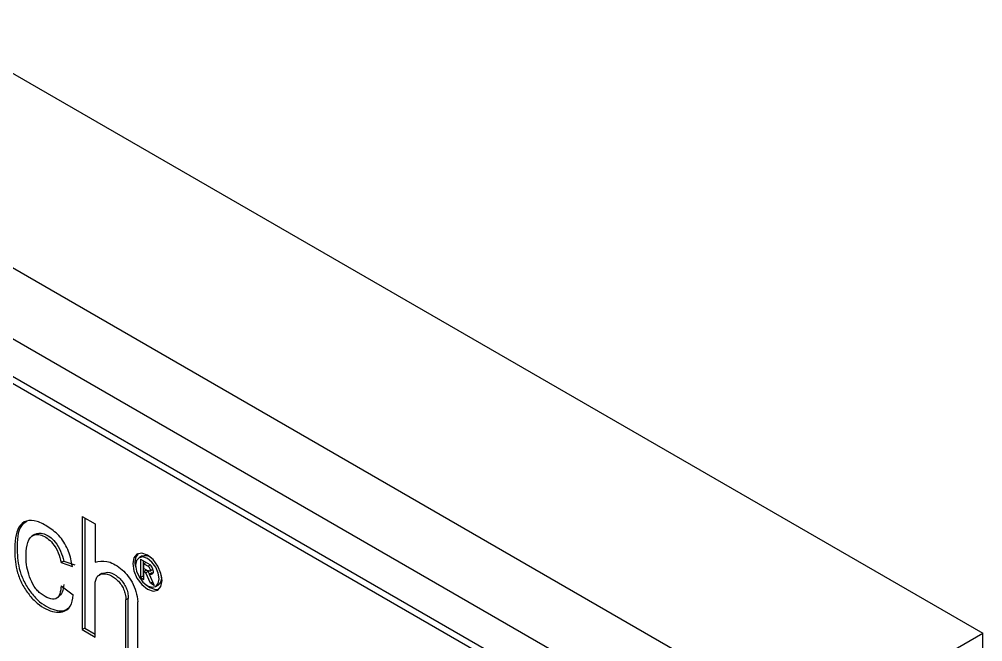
# Model space of a CAD drawing. Extents: x 75 to 2075, y 25 to 1460.
# Drawn here: x 1874.9 to 1949, y 1173.1 to 1220.9 of the extents above; entities that cross this region are included whole.
import ezdxf

# ---------------------------------------------------------------- set-up
doc = ezdxf.new("R2010")
doc.units = 0
doc.header["$LTSCALE"] = 5
doc.linetypes.add('SLD-KATı', pattern=[0])
doc.layers.get('0').update_dxf_attribs({"linetype": 'CONTINUOUS'})

msp = doc.modelspace()

# ---------------------------------------------------------------- linework, layer by layer
at = {"color": 7, "linetype": 'SLD-KATı'}
for p, q in [((1627.393, 1359.407), (1948.96, 1173.771)), ((1935.997, 1166.287), (1614.43, 1351.924)), ((1932.545, 1162.837), (1613.168, 1347.209)), ((1926.525, 1162.872), (1837.901, 1214.033)), ((1926.997, 1163.144), (1838.373, 1214.306)), ((1879.79, 1182.738), (1880.778, 1182.167)), ((1879.79, 1182.738), (1879.79, 1174.042)), ((1879.978, 1182.629), (1879.978, 1174.151)), ((1880.778, 1182.167), (1880.778, 1179.222)), ((1876.156, 1181.386), (1875.921, 1181.25)), ((1878.358, 1179.314), (1878.169, 1179.205)), ((1878.169, 1179.205), (1879.023, 1178.908)), ((1878.358, 1179.314), (1879.211, 1179.017)), ((1884.337, 1179.683), (1884.149, 1179.574)), ((1884.265, 1179.458), (1884.967, 1179.053)), ((1884.265, 1179.458), (1884.265, 1178.049)), ((1884.454, 1179.349), (1884.454, 1178.158)), ((1884.697, 1179.209), (1884.512, 1179.103)), ((1884.512, 1178.754), (1884.512, 1179.103)), ((1884.512, 1179.103), (1884.841, 1178.912)), ((1881.325, 1178.381), (1881.089, 1178.244)), ((1884.512, 1178.754), (1884.841, 1178.564)), ((1884.701, 1178.603), (1884.512, 1178.494)), ((1884.512, 1177.906), (1884.512, 1178.494)), ((1884.668, 1178.403), (1884.512, 1178.494)), ((1884.857, 1178.512), (1884.668, 1178.403)), ((1885.031, 1177.607), (1884.668, 1178.403)), ((1884.857, 1178.512), (1884.701, 1178.603)), ((1885.03, 1179.021), (1884.841, 1178.912)), ((1884.949, 1178.309), (1884.857, 1178.512)), ((1885.119, 1178.407), (1884.93, 1178.298)), ((1884.971, 1178.544), (1885.16, 1178.653)), ((1885.215, 1178.391), (1885.119, 1178.407)), ((1880.778, 1173.472), (1880.778, 1177.699)), ((1884.454, 1178.158), (1884.265, 1178.049)), ((1884.265, 1178.049), (1884.512, 1177.906)), ((1884.454, 1178.158), (1884.512, 1178.124)), ((1884.93, 1178.298), (1885.322, 1177.439)), ((1885.201, 1177.704), (1885.031, 1177.607)), ((1885.322, 1177.439), (1885.031, 1177.607)), ((1878.169, 1177.404), (1879.089, 1176.715)), ((1884.663, 1177.502), (1884.978, 1177.269)), ((1885.429, 1177.356), (1885.618, 1177.465)), ((1877.758, 1176.426), (1877.994, 1176.562)), ((1883.323, 1176.448), (1883.134, 1176.339)), ((1883.134, 1172.112), (1883.134, 1176.339)), ((1883.323, 1172.22), (1883.323, 1176.448)), ((1884.055, 1171.58), (1884.055, 1176.188)), ((1879.978, 1174.151), (1879.79, 1174.042)), ((1879.79, 1174.042), (1880.778, 1173.472)), ((1879.978, 1174.151), (1880.778, 1173.689)), ((1935.997, 1166.287), (1948.96, 1173.771)), ((1948.96, 1172.41), (1948.96, 1173.771))]:
    msp.add_line(p, q, dxfattribs=at)
at = {"color": 7, "linetype": 'SLD-KATı', "flags": 128}
for points in [[(1884.789, 1177.16), (1885.221, 1177.01), (1885.588, 1177.081), (1885.833, 1177.363), (1885.919, 1177.813), (1885.833, 1178.362), (1885.588, 1178.926), (1885.221, 1179.421), (1884.789, 1179.77), (1884.356, 1179.92), (1883.99, 1179.849), (1883.745, 1179.567), (1883.659, 1179.117), (1883.745, 1178.568), (1883.99, 1178.003), (1884.356, 1177.509), (1884.789, 1177.16)], [(1884.789, 1177.419), (1885.136, 1177.299), (1885.429, 1177.356), (1885.626, 1177.582), (1885.695, 1177.942), (1885.626, 1178.382), (1885.429, 1178.835), (1885.136, 1179.231), (1884.789, 1179.511), (1884.442, 1179.631), (1884.149, 1179.574), (1883.952, 1179.348), (1883.883, 1178.988), (1883.952, 1178.548), (1884.149, 1178.095), (1884.442, 1177.699), (1884.789, 1177.419)], [(1884.978, 1177.269), (1885.41, 1177.118), (1885.677, 1177.145)]]:
    msp.add_lwpolyline(points, dxfattribs=at)
at = {"color": 7, "linetype": 'SLD-KATı'}
for centre, radius, start, end in [((1884.93, 1179.19), 1.096, 140.04137, 198.75442), ((1884.597, 1178.964), 0.765, 48.52252, 109.8579), ((1885.19, 1178.027), 0.707, 307.29764, 14.3112)]:
    msp.add_arc(centre, radius, start, end, dxfattribs=at)
for points, knots in [([(1879.023, 1178.908), (1878.951, 1179.288), (1878.808, 1180.052), (1878.124, 1181.238), (1877.209, 1181.924), (1876.305, 1182.44), (1875.454, 1182.481), (1874.671, 1181.817), (1874.551, 1180.269), (1874.666, 1178.713), (1875.147, 1177.531), (1875.676, 1176.715), (1876.315, 1176.05), (1876.998, 1175.6), (1877.669, 1175.369), (1878.338, 1175.382), (1878.948, 1175.747), (1879.042, 1176.392), (1879.089, 1176.715)], [0, 0, 0, 0, 0.062352, 0.125292, 0.187193, 0.249774, 0.312389, 0.375103, 0.499792, 0.593028, 0.640062, 0.687227, 0.73447, 0.78126, 0.828083, 0.875082, 0.937492, 1, 1, 1, 1]), ([(1875.516, 1182.361), (1875.369, 1182.265), (1874.806, 1181.899), (1874.753, 1180.357), (1874.853, 1178.824), (1875.336, 1177.64), (1875.864, 1176.824), (1876.503, 1176.16), (1877.189, 1175.705), (1877.849, 1175.491), (1878.39, 1175.448), (1878.608, 1175.632), (1878.682, 1175.695)], [0, 0, 0, 0, 0.077658, 0.296962, 0.460945, 0.54367, 0.626623, 0.709714, 0.792008, 0.874361, 0.957023, 1, 1, 1, 1]), ([(1878.169, 1177.404), (1878.146, 1177.194), (1878.099, 1176.775), (1877.792, 1176.335), (1877.216, 1176.416), (1876.73, 1176.704), (1876.342, 1177.014), (1876.01, 1177.462), (1875.6, 1178.353), (1875.417, 1179.492), (1875.51, 1180.545), (1875.762, 1181.239), (1876.241, 1181.373), (1876.652, 1181.33), (1877.1, 1181.096), (1877.572, 1180.642), (1877.978, 1179.96), (1878.106, 1179.457), (1878.169, 1179.205)], [0, 0, 0, 0, 0.062467, 0.124923, 0.186308, 0.24965, 0.280322, 0.311641, 0.375321, 0.500285, 0.593714, 0.686804, 0.73389, 0.780936, 0.827918, 0.874857, 0.937422, 1, 1, 1, 1]), ([(1876.138, 1181.361), (1876.234, 1181.402), (1876.441, 1181.492), (1876.842, 1181.435), (1877.288, 1181.206), (1877.761, 1180.751), (1878.167, 1180.069), (1878.294, 1179.566), (1878.358, 1179.314)], [0, 0, 0, 0, 0.132731, 0.286055, 0.439173, 0.592152, 0.796053, 1, 1, 1, 1]), ([(1880.778, 1179.222), (1881.065, 1179.289), (1881.641, 1179.422), (1882.556, 1178.93), (1883.214, 1178.295), (1883.64, 1177.68), (1883.956, 1176.938), (1884.021, 1176.45), (1884.055, 1176.188)], [0, 0, 0, 0, 0.241776, 0.485699, 0.605222, 0.72485, 0.852285, 1, 1, 1, 1]), ([(1884.967, 1179.053), (1885.001, 1179.016), (1885.072, 1178.938), (1885.153, 1178.786), (1885.212, 1178.628), (1885.24, 1178.476), (1885.218, 1178.352), (1885.141, 1178.292), (1885.042, 1178.273), (1884.967, 1178.29), (1884.93, 1178.298)], [0, 0, 0, 0, 0.117841, 0.247558, 0.3805, 0.507588, 0.626827, 0.749572, 0.877996, 1, 1, 1, 1]), ([(1880.778, 1177.699), (1880.803, 1177.806), (1880.852, 1178.019), (1881.092, 1178.294), (1881.54, 1178.406), (1882.086, 1178.189), (1882.503, 1177.847), (1882.775, 1177.523), (1882.981, 1177.15), (1883.114, 1176.739), (1883.127, 1176.479), (1883.134, 1176.339)], [0, 0, 0, 0, 0.092525, 0.183624, 0.366354, 0.551251, 0.642281, 0.731516, 0.812064, 0.899095, 1, 1, 1, 1]), ([(1881.314, 1178.34), (1881.45, 1178.398), (1881.75, 1178.525), (1882.276, 1178.295), (1882.692, 1177.957), (1882.963, 1177.632), (1883.169, 1177.259), (1883.302, 1176.848), (1883.316, 1176.588), (1883.323, 1176.448)], [0, 0, 0, 0, 0.194667, 0.429663, 0.545357, 0.65877, 0.761142, 0.871755, 1, 1, 1, 1]), ([(1884.841, 1178.912), (1884.857, 1178.902), (1884.887, 1178.881), (1884.941, 1178.818), (1884.982, 1178.742), (1885.003, 1178.668), (1885.008, 1178.617), (1885, 1178.574), (1884.978, 1178.545), (1884.943, 1178.533), (1884.897, 1178.538), (1884.861, 1178.555), (1884.841, 1178.564)], [0, 0, 0, 0, 0.093822, 0.184376, 0.361558, 0.448549, 0.532841, 0.615208, 0.699584, 0.782556, 0.880284, 1, 1, 1, 1]), ([(1878.358, 1177.512), (1878.339, 1177.295), (1878.303, 1176.878), (1878.071, 1176.664), (1877.96, 1176.561)], [0, 0, 0, 0, 0.521801, 1, 1, 1, 1])]:
    msp.add_open_spline(points, degree=3, knots=knots, dxfattribs=at)

doc.saveas('drawing.dxf')
